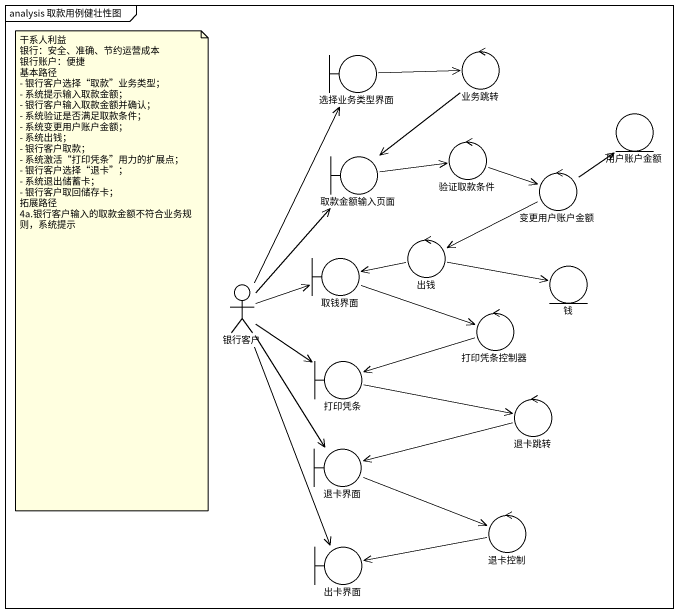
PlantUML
@startuml
mainframe analysis 取款用例健壮性图
boundary 选择业务类型界面
control 业务跳转
entity 用户账户金额
boundary 取款金额输入页面
control 验证取款条件
control 变更用户账户金额
boundary 取钱界面
control 出钱
entity 钱
actor 银行客户
control 打印凭条控制器
boundary 打印凭条
control 退卡跳转
boundary 退卡界面
control 退卡控制
boundary 出卡界面
选择业务类型界面 -right-> 业务跳转
业务跳转 --> 取款金额输入页面
取款金额输入页面 -right-> 验证取款条件
验证取款条件 -right-> 变更用户账户金额
变更用户账户金额 -up-> 用户账户金额
变更用户账户金额 -left-> 出钱
取钱界面 <-right- 出钱
取钱界面 -right-> 打印凭条控制器
出钱 -right-> 钱
银行客户 -up-> 选择业务类型界面
银行客户 -up-> 取款金额输入页面
银行客户 -right-> 取钱界面
银行客户 --> 打印凭条
银行客户 --> 退卡界面
银行客户 --> 出卡界面
打印凭条控制器 -left-> 打印凭条
打印凭条 -right-> 退卡跳转
退卡跳转 -left-> 退卡界面
退卡界面 -right-> 退卡控制
退卡控制 -left-> 出卡界面
note as N1
  干系人利益
  银行：安全、准确、节约运营成本
  银行账户：便捷
  基本路径
  - 银行客户选择“取款”业务类型；
  - 系统提示输入取款金额；
  - 银行客户输入取款金额并确认；
  - 系统验证是否满足取款条件；
  - 系统变更用户账户金额；
  - 系统出钱；
  - 银行客户取款；
  - 系统激活“打印凭条”用力的扩展点；
  - 银行客户选择“退卡”；
  - 系统退出储蓄卡；
  - 银行客户取回储存卡；
  拓展路径
  4a.银行客户输入的取款金额不符合业务规则，系统提示
end note
@enduml
